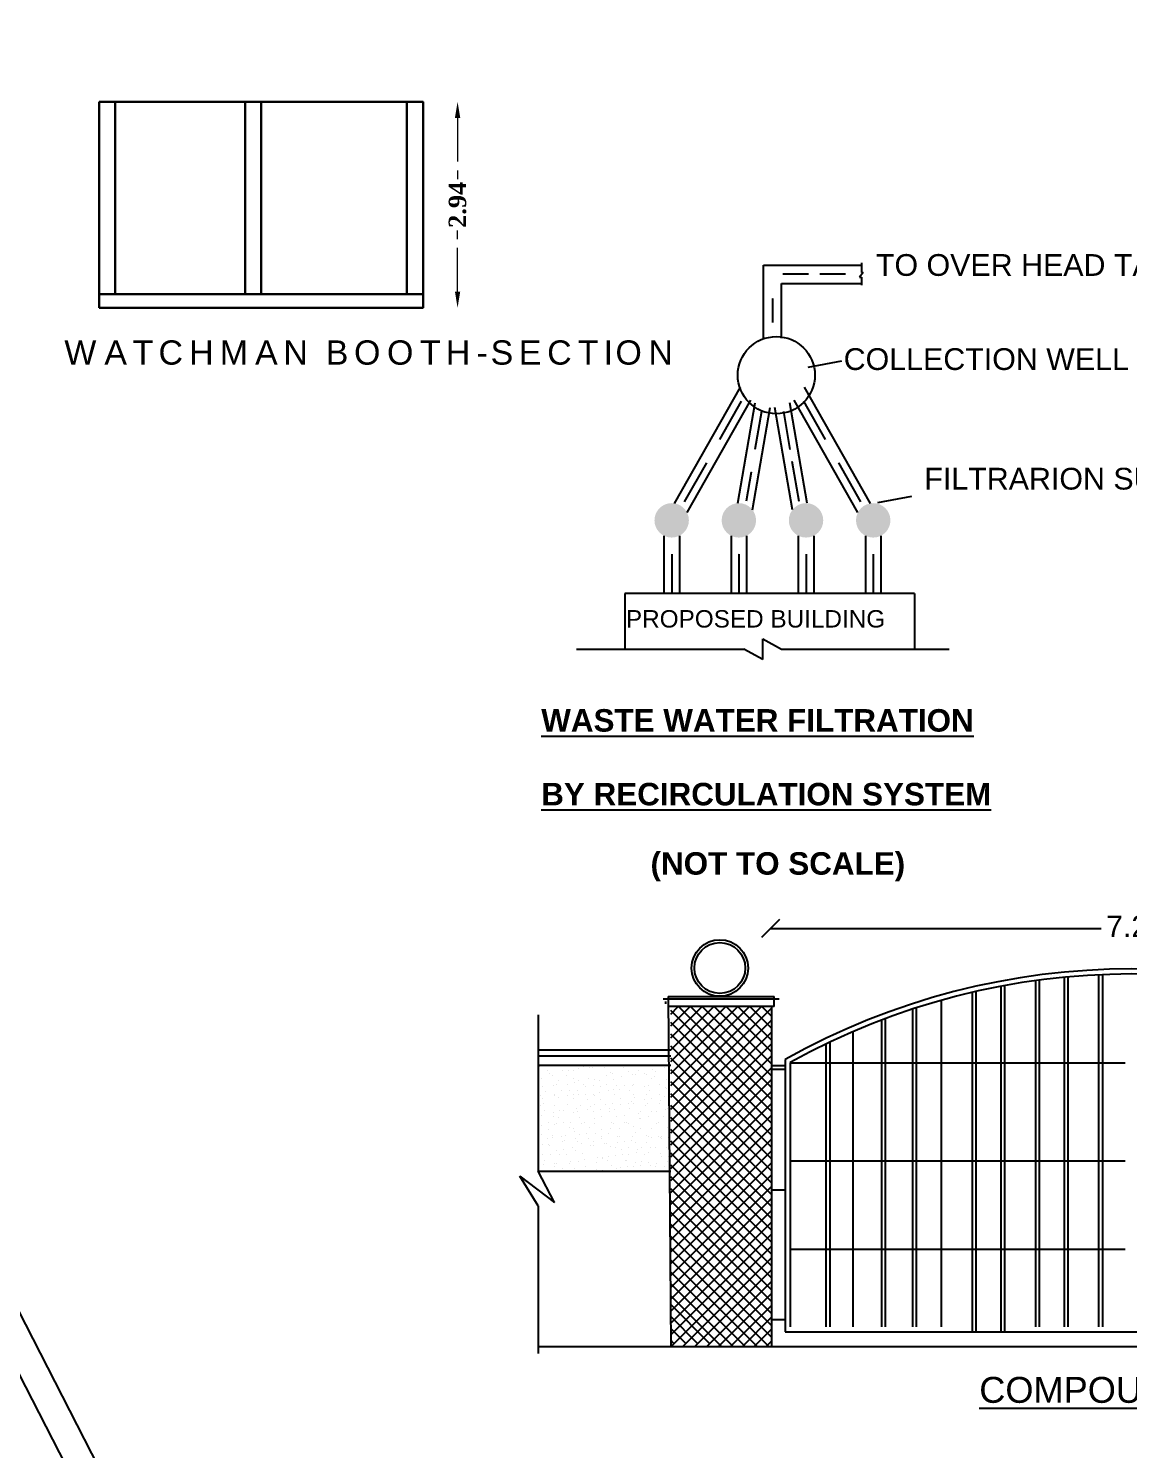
# Model space of a CAD drawing. Header units: metres. Extents: x 0 to 298, y 0 to 162.
# Drawn here: x 105.13 to 120.85, y 95.51 to 115.82 of the extents above; entities that cross this region are included whole.
import ezdxf

# ---------------------------------------------------------------- set-up
doc = ezdxf.new("R2010")
doc.units = ezdxf.units.M
doc.header["$MEASUREMENT"] = 0
for name, pattern in [('CONTINUA', [0]), ('HIDDEN', [0.375, 0.25, -0.125]), ('PHANTOM2', [1.25, 0.625, -0.125, 0.125, -0.125, 0.125, -0.125])]:
    doc.linetypes.add(name, pattern=pattern)
doc.layers.add('0 @ 1', color=7, linetype='Continuous')
doc.layers.add('000 ML', color=252, linetype='Continuous')
doc.layers.add('GUARD_ROOM', color=6, linetype='HIDDEN', lineweight=13)
doc.styles.add('CODE', font='tahoma.ttf')
doc.styles.add('ld', font='arial.ttf')
doc.styles.get("Standard").update_dxf_attribs({"font": 'arial.ttf', "height": 0.35})
doc.styles.add('style1', font='arial.ttf')
doc.styles.add('style3', font='arialbd.ttf', dxfattribs={"height": 7})
doc.styles.add('working', font='timesbd.ttf', dxfattribs={"height": 0.25})
doc.dimstyles.new('new model', dxfattribs={"dimtxt": 0.25, "dimasz": 0.23, "dimexe": 0.1, "dimexo": 0.1, "dimgap": 0, "dimtad": 0, "dimtoh": 1, "dimzin": 1, "dimdsep": 46, "dimtxsty": 'working', "dimcen": 0.09, "dimse1": 1, "dimse2": 1, "dimclrd": 8, "dimclre": 8, "dimclrt": 3, "dimadec": 1, "dimazin": 0, "dimtfac": 1, "dimtofl": 0, "dimtmove": 0, "dimatfit": 3, "dimfxl": 0, "dimtolj": 1, "dimtzin": 0, "dimlwd": -1, "dimlwe": -1, "dimarcsym": 0})
doc.dimstyles.new('OUTER', dxfattribs={"dimscale": 0, "dimtxt": 0.3, "dimasz": 0.18, "dimexe": 0.18, "dimexo": 0.0625, "dimgap": 0.09, "dimtad": 0, "dimzin": 0, "dimdsep": 46, "dimtxsty": 'CODE', "dimcen": 0.09, "dimse1": 1, "dimse2": 1, "dimclrd": 8, "dimclrt": 1, "dimadec": 0, "dimazin": 0, "dimtfac": 1, "dimtofl": 0, "dimtmove": 0, "dimatfit": 3, "dimfxl": 0, "dimtolj": 1, "dimtzin": 0, "dimarcsym": 0})

# ---------------------------------------------------------------- blocks, each defined once
blk = doc.blocks.new('*D508')
at = {"color": 8, "lineweight": -2}
for p, q in [((91.907, 120.89), (103.627, 98.041)), ((115.84, 74.232), (104.159, 97.005))]:
    blk.add_line(p, q, dxfattribs=at)
at = {"color": 8, "lineweight": 35}
for points in [[(91.934, 120.903), (91.88, 120.876), (91.825, 121.05)], [(115.867, 74.246), (115.813, 74.218), (115.922, 74.072)]]:
    blk.add_solid(points, dxfattribs=at)
at = {"layer": 'Defpoints', "color": 0, "lineweight": 35}
for p in [(92.32, 121.304), (116.417, 74.326), (115.922, 74.072)]:
    blk.add_point(p, dxfattribs=at)
at = {"color": 1, "insert": (103.893, 97.523), "char_height": 0.3, "attachment_point": 5, "rotation": 297.1556, "style": 'CODE'}
blk.add_mtext('\\A1;52.80', dxfattribs=at)
blk = doc.blocks.new('*D563')
at = {"color": 8, "lineweight": -2}
for p, q in [((100.061, 107.09), (108.115, 91.389)), ((116.691, 74.668), (108.648, 90.348))]:
    blk.add_line(p, q, dxfattribs=at)
at = {"color": 8, "lineweight": 35}
for points in [[(100.087, 107.104), (100.034, 107.076), (99.978, 107.25)], [(116.718, 74.682), (116.665, 74.655), (116.773, 74.508)]]:
    blk.add_solid(points, dxfattribs=at)
at = {"layer": 'Defpoints', "color": 0, "lineweight": 35}
for p in [(99.622, 107.068), (116.773, 74.508), (116.417, 74.326)]:
    blk.add_point(p, dxfattribs=at)
at = {"color": 1, "insert": (108.382, 90.868), "char_height": 0.3, "attachment_point": 5, "rotation": 297.1556, "style": 'CODE'}
blk.add_mtext('\\A1;36.80', dxfattribs=at)
blk = doc.blocks.new('*D316')
at = {"layer": 'Defpoints', "color": 0, "linetype": 'ByBlock', "lineweight": 35}
for p in [(110.769, 114.775), (110.769, 111.832), (111.262, 111.832)]:
    blk.add_point(p, dxfattribs=at)
at = {"layer": 'GUARD_ROOM', "color": 1, "linetype": 'PHANTOM2'}
for p, q in [((111.262, 114.545), (111.262, 113.615)), ((111.262, 112.062), (111.262, 112.991))]:
    blk.add_line(p, q, dxfattribs=at)
at = {"layer": 'GUARD_ROOM', "color": 1, "linetype": 'ByBlock', "lineweight": 35}
for points in [[(111.224, 114.545), (111.3, 114.545), (111.262, 114.775)], [(111.224, 112.062), (111.3, 112.062), (111.262, 111.832)]]:
    blk.add_solid(points, dxfattribs=at)
at = {"layer": 'GUARD_ROOM', "color": 1, "linetype": 'ByBlock', "lineweight": 30, "insert": (111.262, 113.303), "char_height": 0.25, "attachment_point": 5, "rotation": 90, "style": 'working'}
blk.add_mtext('\\A1;2.94', dxfattribs=at)

msp = doc.modelspace()

# ---------------------------------------------------------------- hatches: boundary and pattern name
for points in [[(114.56884, 108.79309, 1), (114.07678, 108.79309, 1)], [(115.52921, 108.79309, 1), (115.03714, 108.79309, 1)], [(115.99751, 108.79309, 1), (116.48957, 108.79309, 1)], [(117.44994, 108.79309, 1), (116.95787, 108.79309, 1)]]:
    msp.add_hatch(color=256).paths.add_polyline_path(points)

# ---------------------------------------------------------------- linework, layer by layer
for p, q in [((115.63351, 111.3985), (115.63351, 112.43917)), ((115.63351, 112.43917), (117.0376, 112.43917)), ((117.06036, 112.33357), (117.00894, 112.27045)), ((117.0376, 112.47507), (117.0376, 112.33357)), ((117.0376, 112.33357), (117.06036, 112.33357)), ((115.89321, 111.3985), (115.89321, 112.17947)), ((115.89321, 112.17947), (117.0376, 112.17947)), ((116.28025, 112.30932), (115.9141, 112.30932)), ((116.80735, 112.30932), (116.4412, 112.30932)), ((117.00894, 112.27045), (117.0376, 112.27045)), ((117.0376, 112.27045), (117.0376, 112.15648)), ((115.76336, 111.96424), (115.76336, 111.62207)), ((116.27202, 110.98256), (116.75495, 111.07314)), ((114.36284, 109.03584), (115.30602, 110.69873)), ((117.16387, 109.03584), (116.2207, 110.69873)), ((114.54266, 108.90352), (115.45506, 110.51214)), ((115.31789, 110.49498), (115.00818, 109.94894)), ((116.98405, 108.90352), (116.07165, 110.51214)), ((116.20882, 110.49498), (116.51854, 109.94894)), ((115.26912, 109.03872), (115.51453, 110.47259)), ((115.47776, 108.94364), (115.72842, 110.40814)), ((115.60574, 110.34842), (115.51302, 109.80671)), ((116.04895, 108.94364), (115.7983, 110.40814)), ((115.92098, 110.34842), (116.01369, 109.80671)), ((116.2576, 109.03872), (116.01218, 110.47259)), ((114.81867, 109.61482), (114.50289, 109.05808)), ((115.45777, 109.48388), (115.38643, 109.0671)), ((116.04211, 109.64068), (116.14028, 109.0671)), ((116.70804, 109.61482), (117.02382, 109.05808)), ((117.27105, 109.04962), (117.75399, 109.1402)), ((114.21196, 108.57344), (114.21196, 107.74968)), ((114.43366, 108.57344), (114.43366, 107.74968)), ((115.17233, 108.57344), (115.17233, 107.74968)), ((115.39402, 108.57344), (115.39402, 107.74968)), ((116.13269, 108.57344), (116.13269, 107.74968)), ((116.35439, 108.57344), (116.35439, 107.74968)), ((117.09306, 108.57344), (117.09306, 107.74968)), ((117.31475, 108.57344), (117.31475, 107.74968)), ((114.32281, 108.30776), (114.32281, 107.74968)), ((115.28317, 108.30776), (115.28317, 107.74968)), ((116.24354, 108.30776), (116.24354, 107.74968)), ((117.2039, 108.30776), (117.2039, 107.74968)), ((117.79328, 107.74968), (113.65172, 107.74968)), ((113.65172, 107.74968), (113.65172, 106.95301)), ((117.79328, 107.74968), (117.79328, 106.95301)), ((115.62474, 106.80472), (115.62474, 107.10131)), ((115.62474, 107.10131), (115.89324, 106.95301)), ((112.96164, 106.95301), (115.35623, 106.95301)), ((115.62474, 106.80472), (115.35623, 106.95301)), ((115.89324, 106.95301), (118.28784, 106.95301)), ((115.86366, 103.08954), (115.60625, 102.83213)), ((115.73495, 102.96083), (120.46417, 102.96083)), ((119.5236, 102.21523), (119.5236, 97.26643)), ((119.57765, 102.22254), (119.57765, 97.26643)), ((119.93285, 102.26323), (119.93285, 97.26643)), ((119.9869, 102.26831), (119.9869, 97.26643)), ((120.42636, 102.29868), (120.42636, 97.26643)), ((120.48042, 102.30109), (120.48042, 97.26643)), ((114.27293, 101.99054), (114.30897, 96.98652)), ((114.27293, 101.99054), (115.78647, 101.99054)), ((115.78647, 101.84639), (115.78647, 101.99054)), ((118.61882, 102.04779), (118.61882, 97.20678)), ((118.67288, 102.06022), (118.67288, 97.20678)), ((119.02808, 102.13414), (119.02808, 97.20678)), ((119.08213, 102.14422), (119.08213, 97.20678)), ((114.20086, 101.9545), (115.85855, 101.9545)), ((114.23689, 101.88243), (114.23689, 101.91847)), ((115.78647, 101.84639), (114.27293, 101.84639)), ((114.30897, 101.73762), (114.41774, 101.84639)), ((114.30897, 101.56774), (114.58762, 101.84639)), ((114.30897, 101.39786), (114.7575, 101.84639)), ((114.30897, 101.22798), (114.92738, 101.84639)), ((114.30897, 101.0581), (115.09726, 101.84639)), ((114.30897, 100.88822), (115.26714, 101.84639)), ((114.30897, 100.71835), (115.43701, 101.84639)), ((114.30897, 100.54847), (115.60689, 101.84639)), ((114.30897, 100.37859), (115.75044, 101.82006)), ((115.75044, 100.34642), (114.30897, 101.78789)), ((115.75044, 100.51629), (114.42034, 101.84639)), ((115.75044, 100.68617), (114.59022, 101.84639)), ((115.75044, 100.85605), (114.7601, 101.84639)), ((115.75044, 101.02593), (114.92997, 101.84639)), ((115.75044, 101.19581), (115.09985, 101.84639)), ((115.75044, 101.36569), (115.26973, 101.84639)), ((115.75044, 101.53557), (115.43961, 101.84639)), ((115.75044, 101.70545), (115.60949, 101.84639)), ((115.75044, 101.84639), (115.75044, 96.98652)), ((117.76558, 101.80911), (117.76558, 97.26643)), ((117.81964, 101.82666), (117.81964, 97.26643)), ((118.17484, 101.93371), (118.17484, 97.26643)), ((112.41366, 101.72395), (112.41366, 99.49296)), ((114.30897, 100.20871), (115.75044, 101.65018)), ((115.75044, 100.17654), (114.30897, 101.61801)), ((117.32226, 101.6522), (117.32226, 97.26643)), ((117.37632, 101.67259), (117.37632, 97.26643)), ((114.30897, 100.03883), (115.75044, 101.4803)), ((115.75044, 100.00666), (114.30897, 101.44813)), ((116.91301, 101.48613), (116.91301, 97.26643)), ((114.30897, 101.22265), (112.41366, 101.22265)), ((114.30897, 99.86895), (115.75044, 101.31042)), ((115.75044, 99.83678), (114.30897, 101.27825)), ((116.52782, 101.31018), (116.52782, 97.26643)), ((116.58187, 101.33606), (116.58187, 97.26643)), ((114.30897, 101.13482), (112.41366, 101.13482)), ((114.30897, 101.00307), (112.41366, 101.00307)), ((112.43389, 100.98411), (112.43389, 100.98411)), ((112.47696, 100.99732), (112.47696, 100.99732)), ((112.62855, 100.99113), (112.62855, 100.99113)), ((112.76536, 100.99484), (112.76536, 100.99484)), ((112.81721, 100.99353), (112.81721, 100.99353)), ((112.99738, 100.95415), (112.99738, 100.95415)), ((113.05801, 100.98847), (113.05801, 100.98847)), ((113.08063, 100.99981), (113.08063, 100.99981)), ((113.15387, 100.97475), (113.15387, 100.97475)), ((113.19139, 100.97969), (113.19139, 100.97969)), ((113.19625, 100.99966), (113.19625, 100.99966)), ((113.30508, 101.00022), (113.30508, 101.00022)), ((113.35969, 100.97382), (113.35969, 100.97382)), ((113.38491, 101.00207), (113.38491, 101.00207)), ((113.52953, 101.00063), (113.52953, 101.00063)), ((113.63906, 100.97962), (113.63906, 100.97962)), ((113.75398, 101.00104), (113.75398, 101.00104)), ((113.97842, 101.00145), (113.97842, 101.00145)), ((114.20287, 101.00185), (114.20287, 101.00185)), ((114.22011, 100.97077), (114.22011, 100.97077)), ((114.30897, 99.69907), (115.75044, 101.14054)), ((115.75044, 99.6669), (114.30897, 101.10837)), ((114.30897, 99.52919), (115.75044, 100.97066)), ((115.75044, 101.00307), (115.94415, 101.00307)), ((115.75044, 100.94867), (115.94415, 100.94867)), ((115.94415, 101.08735), (115.94415, 97.19436)), ((116.01622, 101.04503), (116.01622, 97.26643)), ((116.01622, 101.04081), (120.80418, 101.04081)), ((112.4655, 100.81811), (112.4655, 100.81811)), ((112.5487, 100.93159), (112.5487, 100.93159)), ((112.58053, 100.88822), (112.58053, 100.88822)), ((112.62469, 100.86196), (112.62469, 100.86196)), ((112.70971, 100.78405), (112.70971, 100.78405)), ((112.76586, 100.92367), (112.76586, 100.92367)), ((112.82175, 100.85466), (112.82175, 100.85466)), ((112.84135, 100.92521), (112.84135, 100.92521)), ((112.9144, 100.81893), (112.9144, 100.81893)), ((112.91467, 100.92596), (112.91467, 100.92596)), ((112.92842, 100.75846), (112.92842, 100.75846)), ((112.98907, 100.78985), (112.98907, 100.78985)), ((113.13884, 100.81934), (113.13884, 100.81934)), ((113.22032, 100.79689), (113.22032, 100.79689)), ((113.29224, 100.78861), (113.29224, 100.78861)), ((113.38945, 100.86319), (113.38945, 100.86319)), ((113.44793, 100.90922), (113.44793, 100.90922)), ((113.47832, 100.88986), (113.47832, 100.88986)), ((113.4869, 100.79562), (113.4869, 100.79562)), ((113.60833, 100.84798), (113.60833, 100.84798)), ((113.7108, 100.91389), (113.7108, 100.91389)), ((113.76848, 100.86932), (113.76848, 100.86932)), ((113.80234, 100.87352), (113.80234, 100.87352)), ((113.85539, 100.93601), (113.85539, 100.93601)), ((113.92722, 100.89067), (113.92722, 100.89067)), ((113.95714, 100.87173), (113.95714, 100.87173)), ((114.03663, 100.82097), (114.03663, 100.82097)), ((114.05005, 100.94303), (114.05005, 100.94303)), ((114.07518, 100.84178), (114.07518, 100.84178)), ((114.09245, 100.91171), (114.09245, 100.91171)), ((114.24325, 100.80656), (114.24325, 100.80656)), ((114.29184, 100.90504), (114.29184, 100.90504)), ((114.29432, 100.75168), (114.29432, 100.75168)), ((115.75044, 99.49702), (114.30897, 100.93849)), ((114.30897, 99.35931), (115.75044, 100.80078)), ((115.75044, 99.32714), (114.30897, 100.76861)), ((112.41429, 100.70734), (112.41429, 100.70734)), ((112.44751, 100.56749), (112.44751, 100.56749)), ((112.48182, 100.69967), (112.48182, 100.69967)), ((112.52371, 100.63763), (112.52371, 100.63763)), ((112.63831, 100.72027), (112.63831, 100.72027)), ((112.64077, 100.58543), (112.64077, 100.58543)), ((112.64217, 100.57451), (112.64217, 100.57451)), ((112.67582, 100.72521), (112.67582, 100.72521)), ((112.70476, 100.54241), (112.70476, 100.54241)), ((112.74816, 100.63804), (112.74816, 100.63804)), ((112.83083, 100.57691), (112.83083, 100.57691)), ((112.8328, 100.72752), (112.8328, 100.72752)), ((112.85743, 100.64869), (112.85743, 100.64869)), ((112.92013, 100.59123), (112.92013, 100.59123)), ((112.9726, 100.63845), (112.9726, 100.63845)), ((112.99487, 100.5806), (112.99487, 100.5806)), ((113.05724, 100.72792), (113.05724, 100.72792)), ((113.08764, 100.70856), (113.08764, 100.70856)), ((113.09277, 100.59349), (113.09277, 100.59349)), ((113.20533, 100.72191), (113.20533, 100.72191)), ((113.20853, 100.58875), (113.20853, 100.58875)), ((113.22182, 100.57658), (113.22182, 100.57658)), ((113.28677, 100.61903), (113.28677, 100.61903)), ((113.31208, 100.70897), (113.31208, 100.70897)), ((113.39399, 100.72432), (113.39399, 100.72432)), ((113.4215, 100.63926), (113.4215, 100.63926)), ((113.49144, 100.65675), (113.49144, 100.65675)), ((113.50118, 100.58238), (113.50118, 100.58238)), ((113.53653, 100.70938), (113.53653, 100.70938)), ((113.57689, 100.65723), (113.57689, 100.65723)), ((113.64186, 100.71527), (113.64186, 100.71527)), ((113.71785, 100.64564), (113.71785, 100.64564)), ((113.76098, 100.70978), (113.76098, 100.70978)), ((113.77302, 100.73045), (113.77302, 100.73045)), ((113.77756, 100.59158), (113.77756, 100.59158)), ((113.78879, 100.54867), (113.78879, 100.54867)), ((113.93451, 100.70889), (113.93451, 100.70889)), ((113.96622, 100.59398), (113.96622, 100.59398)), ((113.98543, 100.71019), (113.98543, 100.71019)), ((114.00624, 100.64316), (114.00624, 100.64316)), ((114.14605, 100.73197), (114.14605, 100.73197)), ((114.15059, 100.5931), (114.15059, 100.5931)), ((114.22536, 100.55599), (114.22536, 100.55599)), ((114.23619, 100.69424), (114.23619, 100.69424)), ((114.24779, 100.66769), (114.24779, 100.66769)), ((114.29889, 100.63679), (114.29889, 100.63679)), ((114.30897, 99.18944), (115.75044, 100.63091)), ((115.75044, 99.15726), (114.30897, 100.59873)), ((112.45205, 100.42862), (112.45205, 100.42862)), ((112.4725, 100.52686), (112.4725, 100.52686)), ((112.48681, 100.46472), (112.48681, 100.46472)), ((112.50032, 100.36574), (112.50032, 100.36574)), ((112.64671, 100.43563), (112.64671, 100.43563)), ((112.72477, 100.36615), (112.72477, 100.36615)), ((112.77121, 100.36455), (112.77121, 100.36455)), ((112.83537, 100.43804), (112.83537, 100.43804)), ((112.9214, 100.52767), (112.9214, 100.52767)), ((112.96521, 100.39009), (112.96521, 100.39009)), ((112.97961, 100.34719), (112.97961, 100.34719)), ((113.01974, 100.43716), (113.01974, 100.43716)), ((113.11695, 100.51174), (113.11695, 100.51174)), ((113.12149, 100.37287), (113.12149, 100.37287)), ((113.15922, 100.41563), (113.15922, 100.41563)), ((113.20405, 100.3476), (113.20405, 100.3476)), ((113.21441, 100.44417), (113.21441, 100.44417)), ((113.30132, 100.51086), (113.30132, 100.51086)), ((113.30586, 100.37199), (113.30586, 100.37199)), ((113.36954, 100.44121), (113.36954, 100.44121)), ((113.4285, 100.34801), (113.4285, 100.34801)), ((113.43225, 100.38376), (113.43225, 100.38376)), ((113.47971, 100.45878), (113.47971, 100.45878)), ((113.50052, 100.379), (113.50052, 100.379)), ((113.58744, 100.44569), (113.58744, 100.44569)), ((113.59474, 100.5289), (113.59474, 100.5289)), ((113.70415, 100.45919), (113.70415, 100.45919)), ((113.72064, 100.38128), (113.72064, 100.38128)), ((113.74124, 100.49225), (113.74124, 100.49225)), ((113.7821, 100.4527), (113.7821, 100.4527)), ((113.8774, 100.34883), (113.8774, 100.34883)), ((113.93524, 100.5178), (113.93524, 100.5178)), ((113.95059, 100.43237), (113.95059, 100.43237)), ((113.97076, 100.45511), (113.97076, 100.45511)), ((114.03135, 100.53045), (114.03135, 100.53045)), ((114.03921, 100.34487), (114.03921, 100.34487)), ((114.10184, 100.34923), (114.10184, 100.34923)), ((114.15305, 100.46001), (114.15305, 100.46001)), ((114.16725, 100.49562), (114.16725, 100.49562)), ((114.23321, 100.37041), (114.23321, 100.37041)), ((114.25687, 100.38994), (114.25687, 100.38994)), ((114.30169, 100.37243), (114.30169, 100.37243)), ((114.30897, 99.01956), (115.75044, 100.46103)), ((115.75044, 98.98738), (114.30897, 100.42885)), ((112.41568, 100.27627), (112.41568, 100.27627)), ((112.45659, 100.28975), (112.45659, 100.28975)), ((112.46113, 100.15087), (112.46113, 100.15087)), ((112.55853, 100.18526), (112.55853, 100.18526)), ((112.63453, 100.32935), (112.63453, 100.32935)), ((112.64013, 100.27667), (112.64013, 100.27667)), ((112.64366, 100.16115), (112.64366, 100.16115)), ((112.68117, 100.16608), (112.68117, 100.16608)), ((112.70627, 100.26362), (112.70627, 100.26362)), ((112.78226, 100.19399), (112.78226, 100.19399)), ((112.87518, 100.19163), (112.87518, 100.19163)), ((112.92293, 100.32687), (112.92293, 100.32687)), ((112.99892, 100.25724), (112.99892, 100.25724)), ((113.03781, 100.16671), (113.03781, 100.16671)), ((113.07066, 100.19151), (113.07066, 100.19151)), ((113.22349, 100.16642), (113.22349, 100.16642)), ((113.22567, 100.23777), (113.22567, 100.23777)), ((113.31347, 100.2779), (113.31347, 100.2779)), ((113.45632, 100.18689), (113.45632, 100.18689)), ((113.48671, 100.16753), (113.48671, 100.16753)), ((113.53792, 100.2783), (113.53792, 100.2783)), ((113.6512, 100.29379), (113.6512, 100.29379)), ((113.65171, 100.18266), (113.65171, 100.18266)), ((113.68076, 100.1873), (113.68076, 100.1873)), ((113.71116, 100.16794), (113.71116, 100.16794)), ((113.8452, 100.31933), (113.8452, 100.31933)), ((113.86837, 100.24592), (113.86837, 100.24592)), ((113.87809, 100.24165), (113.87809, 100.24165)), ((113.98681, 100.27912), (113.98681, 100.27912)), ((114.10566, 100.16701), (114.10566, 100.16701)), ((114.12966, 100.18812), (114.12966, 100.18812)), ((114.21126, 100.27953), (114.21126, 100.27953)), ((114.29967, 100.19255), (114.29967, 100.19255)), ((114.30897, 98.84968), (115.75044, 100.29115)), ((115.75044, 98.81751), (114.30897, 100.25898)), ((112.41821, 99.94485), (112.41821, 99.94485)), ((112.46567, 100.012), (112.46567, 100.012)), ((112.55362, 99.96268), (112.55362, 99.96268)), ((112.56288, 100.08659), (112.56288, 100.08659)), ((112.61221, 99.9704), (112.61221, 99.9704)), ((112.61674, 100.00478), (112.61674, 100.00478)), ((112.74762, 99.98822), (112.74762, 99.98822)), ((112.78506, 99.92963), (112.78506, 99.92963)), ((112.80622, 99.99594), (112.80622, 99.99594)), ((112.86728, 100.11608), (112.86728, 100.11608)), ((112.92278, 100.0966), (112.92278, 100.0966)), ((112.92998, 100.05862), (112.92998, 100.05862)), ((112.94645, 99.95385), (112.94645, 99.95385)), ((113.00022, 100.02148), (113.00022, 100.02148)), ((113.09812, 100.03437), (113.09812, 100.03437)), ((113.13511, 99.95625), (113.13511, 99.95625)), ((113.14665, 100.12188), (113.14665, 100.12188)), ((113.22803, 100.02755), (113.22803, 100.02755)), ((113.31494, 100.09424), (113.31494, 100.09424)), ((113.31948, 99.95537), (113.31948, 99.95537)), ((113.32047, 99.98664), (113.32047, 99.98664)), ((113.41669, 100.02996), (113.41669, 100.02996)), ((113.44833, 100.10723), (113.44833, 100.10723)), ((113.54492, 99.98705), (113.54492, 99.98705)), ((113.58224, 100.0981), (113.58224, 100.0981)), ((113.58277, 99.98404), (113.58277, 99.98404)), ((113.74659, 99.93313), (113.74659, 99.93313)), ((113.76937, 99.98746), (113.76937, 99.98746)), ((113.77624, 100.12364), (113.77624, 100.12364)), ((113.79943, 100.0473), (113.79943, 100.0473)), ((113.88263, 100.10278), (113.88263, 100.10278)), ((113.96342, 100.00723), (113.96342, 100.00723)), ((113.99381, 99.98787), (113.99381, 99.98787)), ((114.02938, 100.09838), (114.02938, 100.09838)), ((114.0367, 99.97132), (114.0367, 99.97132)), ((114.1346, 99.98421), (114.1346, 99.98421)), ((114.16382, 99.97519), (114.16382, 99.97519)), ((114.17211, 99.98915), (114.17211, 99.98915)), ((114.1771, 99.96302), (114.1771, 99.96302)), ((114.26595, 100.1122), (114.26595, 100.1122)), ((114.27049, 99.97332), (114.27049, 99.97332)), ((114.30874, 100.10418), (114.30874, 100.10418)), ((114.30897, 98.6798), (115.75044, 100.12127)), ((115.75044, 98.64763), (114.30897, 100.0891)), ((114.30897, 98.50992), (115.75044, 99.95139)), ((112.42606, 99.75928), (112.42606, 99.75928)), ((112.47021, 99.87313), (112.47021, 99.87313)), ((112.47475, 99.73426), (112.47475, 99.73426)), ((112.5684, 99.86637), (112.5684, 99.86637)), ((112.58168, 99.8542), (112.58168, 99.8542)), ((112.59031, 99.73483), (112.59031, 99.73483)), ((112.67866, 99.79254), (112.67866, 99.79254)), ((112.71612, 99.73101), (112.71612, 99.73101)), ((112.75654, 99.91571), (112.75654, 99.91571)), ((112.77656, 99.80542), (112.77656, 99.80542)), ((112.81475, 99.73523), (112.81475, 99.73523)), ((112.89939, 99.82471), (112.89939, 99.82471)), ((112.94607, 99.78209), (112.94607, 99.78209)), ((112.98099, 99.91612), (112.98099, 99.91612)), ((113.0379, 99.88166), (113.0379, 99.88166)), ((113.04244, 99.74279), (113.04244, 99.74279)), ((113.16457, 99.85651), (113.16457, 99.85651)), ((113.20208, 99.86145), (113.20208, 99.86145)), ((113.20544, 99.91653), (113.20544, 99.91653)), ((113.35858, 99.88205), (113.35858, 99.88205)), ((113.39609, 99.88699), (113.39609, 99.88699)), ((113.44209, 99.85115), (113.44209, 99.85115)), ((113.51868, 99.82351), (113.51868, 99.82351)), ((113.55258, 99.90759), (113.55258, 99.90759)), ((113.60313, 99.80657), (113.60313, 99.80657)), ((113.61903, 99.72973), (113.61903, 99.72973)), ((113.64869, 99.92024), (113.64869, 99.92024)), ((113.70734, 99.82591), (113.70734, 99.82591)), ((113.71254, 99.73687), (113.71254, 99.73687)), ((113.80026, 99.89721), (113.80026, 99.89721)), ((113.81304, 99.75527), (113.81304, 99.75527)), ((113.82757, 99.80698), (113.82757, 99.80698)), ((113.89171, 99.82503), (113.89171, 99.82503)), ((113.93699, 99.73727), (113.93699, 99.73727)), ((113.96044, 99.89976), (113.96044, 99.89976)), ((113.99346, 99.76075), (113.99346, 99.76075)), ((114.02163, 99.82675), (114.02163, 99.82675)), ((114.08638, 99.83204), (114.08638, 99.83204)), ((114.16144, 99.73768), (114.16144, 99.73768)), ((114.24608, 99.82716), (114.24608, 99.82716)), ((114.27504, 99.83445), (114.27504, 99.83445)), ((115.75044, 98.47775), (114.30897, 99.91922)), ((114.30897, 98.34004), (115.75044, 99.78151)), ((115.75044, 98.30787), (114.30897, 99.74934)), ((112.42407, 99.55394), (112.42407, 99.55394)), ((112.49251, 99.58142), (112.49251, 99.58142)), ((112.50871, 99.64342), (112.50871, 99.64342)), ((112.64851, 99.55435), (112.64851, 99.55435)), ((112.649, 99.60202), (112.649, 99.60202)), ((112.67396, 99.6024), (112.67396, 99.6024)), ((112.76541, 99.53021), (112.76541, 99.53021)), ((112.86261, 99.6048), (112.86261, 99.6048)), ((112.88052, 99.6325), (112.88052, 99.6325)), ((112.93983, 99.52602), (112.93983, 99.52602)), ((112.98799, 99.62487), (112.98799, 99.62487)), ((113.08051, 99.6589), (113.08051, 99.6589)), ((113.09741, 99.55516), (113.09741, 99.55516)), ((113.24165, 99.61093), (113.24165, 99.61093)), ((113.26854, 99.68358), (113.26854, 99.68358)), ((113.32713, 99.6913), (113.32713, 99.6913)), ((113.32856, 99.67762), (113.32856, 99.67762)), ((113.40649, 99.64505), (113.40649, 99.64505)), ((113.42503, 99.70419), (113.42503, 99.70419)), ((113.45818, 99.57462), (113.45818, 99.57462)), ((113.52114, 99.71684), (113.52114, 99.71684)), ((113.52899, 99.53127), (113.52899, 99.53127)), ((113.58759, 99.53898), (113.58759, 99.53898)), ((113.66155, 99.65005), (113.66155, 99.65005)), ((113.67484, 99.63788), (113.67484, 99.63788)), ((113.68548, 99.55187), (113.68548, 99.55187)), ((113.78159, 99.56452), (113.78159, 99.56452)), ((113.80934, 99.61947), (113.80934, 99.61947)), ((113.87949, 99.57741), (113.87949, 99.57741)), ((113.88578, 99.6265), (113.88578, 99.6265)), ((113.998, 99.62187), (113.998, 99.62187)), ((114.02594, 99.57795), (114.02594, 99.57795)), ((114.09546, 99.5543), (114.09546, 99.5543)), ((114.11101, 99.60789), (114.11101, 99.60789)), ((114.17087, 99.70694), (114.17087, 99.70694)), ((114.21964, 99.5572), (114.21964, 99.5572)), ((114.2675, 99.62849), (114.2675, 99.62849)), ((114.27958, 99.69558), (114.27958, 99.69558)), ((114.28412, 99.5567), (114.28412, 99.5567)), ((114.30502, 99.63343), (114.30502, 99.63343)), ((114.30897, 98.17016), (115.75044, 99.61163)), ((115.75044, 98.13799), (114.30897, 99.57946)), ((116.01622, 99.63812), (120.80418, 99.63812)), ((112.41366, 98.99628), (112.14974, 99.41817)), ((112.14974, 99.41817), (112.64876, 99.04422)), ((112.64876, 99.04422), (112.41366, 99.49296)), ((112.41366, 99.49296), (114.30897, 99.49296)), ((113.24151, 99.51137), (113.24151, 99.51137)), ((113.33499, 99.50572), (113.33499, 99.50572)), ((114.30897, 98.00028), (115.75044, 99.44175)), ((115.75044, 97.96811), (114.30897, 99.40958)), ((114.30897, 97.8304), (115.75044, 99.27187)), ((115.75044, 97.79823), (114.30897, 99.2397)), ((115.75044, 99.22344), (115.94415, 99.22344)), ((112.41366, 98.99628), (112.41366, 96.88817)), ((114.30897, 97.66053), (115.75044, 99.102)), ((115.75044, 97.62835), (114.30897, 99.06982)), ((114.30897, 97.49065), (115.75044, 98.93212)), ((115.75044, 97.45847), (114.30897, 98.89994)), ((114.30897, 97.32077), (115.75044, 98.76224)), ((115.75044, 97.28859), (114.30897, 98.73007)), ((114.30897, 97.15089), (115.75044, 98.59236)), ((115.75044, 97.11872), (114.30897, 98.56019)), ((115.71275, 96.98652), (114.30897, 98.39031)), ((114.31448, 96.98652), (115.75044, 98.42248)), ((116.01622, 98.37801), (120.80418, 98.37801)), ((115.54288, 96.98652), (114.30897, 98.22043)), ((114.48436, 96.98652), (115.75044, 98.2526)), ((115.373, 96.98652), (114.30897, 98.05055)), ((114.65423, 96.98652), (115.75044, 98.08272)), ((114.82411, 96.98652), (115.75044, 97.91284)), ((115.20312, 96.98652), (114.30897, 97.88067)), ((115.03324, 96.98652), (114.30897, 97.71079)), ((114.99399, 96.98652), (115.75044, 97.74296)), ((114.86336, 97.03034), (114.30897, 97.58473)), ((115.16387, 96.98652), (115.75044, 97.57309)), ((114.69348, 97.03034), (114.30897, 97.41485)), ((115.33375, 96.98652), (115.75044, 97.40321)), ((115.75044, 97.37379), (115.94415, 97.37379)), ((114.5236, 97.03034), (114.30897, 97.24497)), ((115.50363, 96.98652), (115.75044, 97.23333)), ((115.94415, 97.19436), (125.85642, 97.19436)), ((112.41366, 96.98652), (129.3869, 96.98652)), ((114.35372, 97.03034), (114.30897, 97.07509)), ((115.67351, 96.98652), (115.75044, 97.06345))]:
    msp.add_line(p, q)
msp.add_lwpolyline([(21.01989, 33.90392), (97.42989, 33.90392), (97.42989, 70.90392), (116.41737, 74.32569), (92.31989, 121.30392), (78.91989, 121.30392), (65.51989, 121.30392), (21.21989, 121.30392), (21.21989, 97.60392), (71.01989, 97.60392), (71.01989, 76.20392), (21.01989, 76.20392)], close=True)
msp.add_circle((115.81901, 110.86809), 0.55159)
for centre, major_axis, ratio, start_param, end_param in [((115.01084, 102.39552), (-0.28563, 0.28563), 1, 3.92699082, 10.21017612), ((120.90028, 92.24764), (10.13428, 0), 0.99999984, 1.05979984, 2.08179277), ((115.01084, 102.39552), (-0.25684, 0.25684), 1, 3.92699082, 10.21017612), ((120.90028, 92.24764), (10.06221, 0), 0.99999984, 1.06399079, 2.07760186)]:
    msp.add_ellipse(centre, major_axis=major_axis, ratio=ratio, start_param=start_param, end_param=end_param)
for points in [[(116.28025, 112.31088), (116.28961, 112.30932), (116.28025, 112.30775)], [(116.80735, 112.31088), (116.81671, 112.30932), (116.80735, 112.30775)], [(115.7618, 111.96424), (115.76336, 111.97361), (115.76492, 111.96424)], [(116.27231, 110.98103), (116.26282, 110.98084), (116.27173, 110.9841)], [(115.31653, 110.49575), (115.32251, 110.50313), (115.31925, 110.49421)], [(116.20747, 110.49421), (116.2042, 110.50313), (116.21018, 110.49575)], [(115.6042, 110.34868), (115.60732, 110.35765), (115.60728, 110.34816)], [(115.91944, 110.34816), (115.9194, 110.35765), (115.92251, 110.34868)], [(114.81731, 109.61559), (114.82329, 109.62297), (114.82003, 109.61405)], [(115.45623, 109.48415), (115.45935, 109.49311), (115.45931, 109.48362)], [(116.04057, 109.64042), (116.04053, 109.64991), (116.04365, 109.64094)], [(116.70668, 109.61405), (116.70342, 109.62297), (116.7094, 109.61559)], [(117.27134, 109.04809), (117.26185, 109.0479), (117.27076, 109.05116)], [(114.32125, 108.30776), (114.32281, 108.31713), (114.32437, 108.30776)], [(115.28161, 108.30776), (115.28317, 108.31713), (115.28474, 108.30776)], [(116.24198, 108.30776), (116.24354, 108.31713), (116.2451, 108.30776)], [(117.20234, 108.30776), (117.2039, 108.31713), (117.20546, 108.30776)]]:
    msp.add_solid(points)
at = {"layer": '000 ML', "lineweight": 30}
for p, q in [((106.13897, 111.83167), (106.13897, 114.77453)), ((106.36897, 112.02453), (106.36897, 114.77453)), ((108.22424, 112.02453), (108.22424, 114.77453)), ((108.45424, 112.02453), (108.45424, 114.77453)), ((110.53862, 112.02453), (110.53862, 114.77453)), ((110.76862, 111.83167), (110.76862, 114.77453))]:
    msp.add_line(p, q, dxfattribs=at)
for points in [[(106.13897, 114.77453), (110.76862, 114.77453), (110.76862, 114.77453), (106.13897, 114.77453)], [(106.13897, 112.02453), (110.76862, 112.02453), (110.76862, 112.02453), (106.13897, 112.02453)], [(106.13897, 111.83167), (110.76862, 111.83167), (110.76862, 111.83167), (106.13897, 111.83167)]]:
    msp.add_lwpolyline(points, close=True, dxfattribs=at)

# ---------------------------------------------------------------- texts
for s, height, style, p in [('TO OVER HEAD TANK', 0.3109156, 'style1', (117.24267, 112.28729)), ('COLLECTION WELL', 0.3109156, 'style1', (116.78168, 110.94238)), ('FILTRARION SUMP WITH', 0.3109156, 'style1', (117.93468, 109.23311)), ('PROPOSED BUILDING', 0.2487325, 'style1', (113.66866, 107.26153)), ('%%UWASTE WATER FILTRATION', 0.3213, 'style3', (112.45795, 105.77387)), ('%%UBY RECIRCULATION SYSTEM', 0.3213, 'style3', (112.45795, 104.7202)), ('(NOT TO SCALE)', 0.3213, 'style3', (114.02063, 103.72947)), ('%%UCOMPOUND GATE', 0.3701376, 'style1', (118.71997, 96.18113))]:
    msp.add_text(s, height=height, dxfattribs=dict(style=style)).set_placement(p)
at = {"style": 'ld', "width": 1}
msp.add_text('7.20', height=0.308448, dxfattribs=at).set_placement((120.53512, 102.83687))
at = {"linetype": 'CONTINUA', "insert": (105.64027, 111.18955), "char_height": 0.3471143, "width": 9.5961722, "attachment_point": 4}
msp.add_mtext('\\A1;{\\T1.25;WATCHMAN BOOTH-SECTION}', dxfattribs=at)

# ---------------------------------------------------------------- dimensions: what is measured, and where the dimension line sits
at = {"layer": '0 @ 1'}
for base, p1, override, picture, middle in [((115.92214, 74.07166), (92.31989, 121.30392), {"dimscale": 1, "dimsd1": 0, "dimsd2": 0, "dimtix": 0, "dimtofl": 0, "dimtmove": 0, "dimatfit": 3}, '*D508', (103.89295, 97.52266)), ((116.77343, 74.50833), (99.62242, 107.06759), {"dimscale": 1, "dimtix": 0, "dimtofl": 0, "dimtmove": 0, "dimatfit": 3}, '*D563', (108.38155, 90.86837))]:
    dim = msp.add_linear_dim(base=base, p1=p1, p2=(116.41737, 74.32569), angle=297.155551, dimstyle='OUTER', override=override, dxfattribs=at)
    dim.commit()
    dim.dimension.update_dxf_attribs({"geometry": picture, "text_midpoint": middle, "dimtype": 129})
at = {"layer": 'GUARD_ROOM', "color": 1, "linetype": 'ByBlock', "lineweight": 30}
dim = msp.add_linear_dim(base=(111.26191, 111.83167), p1=(110.76862, 114.77453), p2=(110.76862, 111.83167), angle=90, dimstyle='new model', override={"dimpost": '\\X', "dimclrd": 1, "dimclrt": 1, "dimfxl": 75, "dimfxlon": 1, "dimtfill": 1}, dxfattribs=at)
dim.commit()
dim.dimension.update_dxf_attribs({"geometry": '*D316', "text_midpoint": (111.26191, 113.3031)})

doc.saveas('drawing.dxf')
